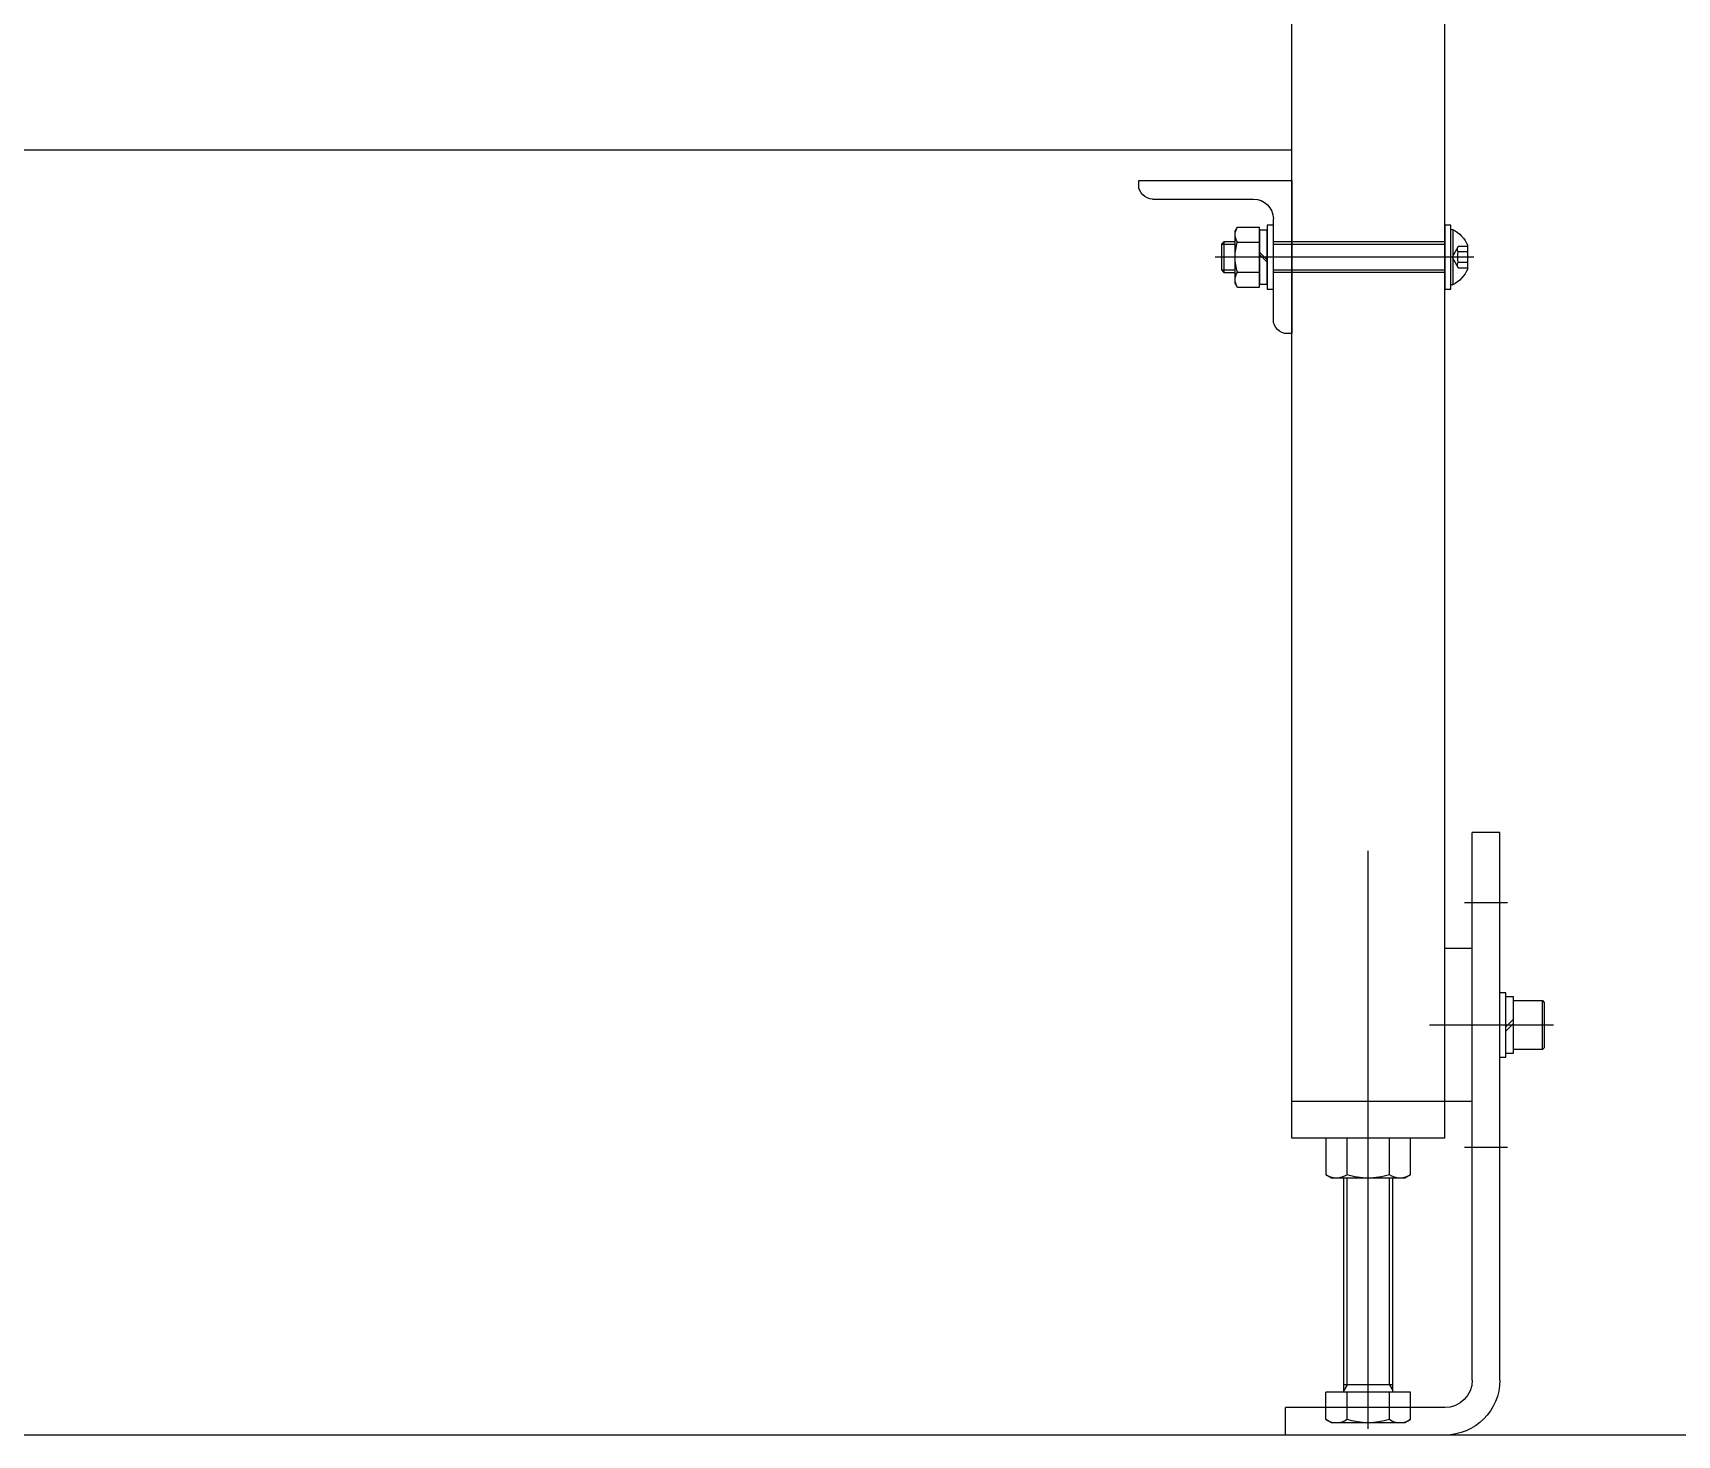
# Model space of a CAD drawing. Header units: millimetres. Extents: x 5349504 to 6791112, y -2212455 to -2153443.
# Drawn here: x 6303933 to 6304470, y -2200924 to -2200465 of the extents above; entities that cross this region are included whole.
import ezdxf

# ---------------------------------------------------------------- set-up
doc = ezdxf.new("R2010")
doc.units = ezdxf.units.MM
doc.header["$LTSCALE"] = 400
doc.layers.get('0').update_dxf_attribs({"lineweight": 9})
for name, color, linetype in [('3ELEV', 3, 'Continuous'), ('EQUIP', 8, 'Continuous'), ('GRND', 8, 'Continuous')]:
    doc.layers.add(name, color=color, linetype=linetype)

# ---------------------------------------------------------------- blocks, each defined once
blk = doc.blocks.new('A$C69B459F7')
for p, q in [((-13.86, -11.93), (-13.86, 0)), ((-13.86, 0), (13.86, 0)), ((-6.93, -11.93), (-6.93, 0)), ((6.93, -11.93), (6.93, 0)), ((13.86, 0), (13.86, -11.93)), ((-13.86, -11.93), (-12, -13)), ((-12, -13), (12, -13)), ((12, -13), (13.86, -11.93))]:
    blk.add_line(p, q)
for centre, radius, start, end in [((-10.39, -6.87), 6.13, 235.591, 304.409), ((0.17, 11), 24, 252.8014, 269.5998), ((-0.17, 11), 24, 270.4002, 287.1986), ((10.39, -6.87), 6.13, 235.591, 304.409)]:
    blk.add_arc(centre, radius, start, end)
blk = doc.blocks.new('A$C44822883')
for p, q in [((50, 0), (0, 0)), ((0, 0), (0, -50)), ((50, -1.5), (50, 0)), ((45.5, -6), (12.5, -6)), ((6, -45.5), (6, -12.5)), ((0, -50), (1.5, -50))]:
    blk.add_line(p, q)
for centre, radius, start, end in [((45.5, -1.5), 4.5, 270, 0), ((12.5, -12.5), 6.5, 90, 180), ((1.5, -45.5), 4.5, 270, 0)]:
    blk.add_arc(centre, radius, start, end)
blk = doc.blocks.new('A$C19D306F1')
for p, q in [((-35.35, 9), (-35.35, -9)), ((-34.75, 9), (-35.35, 9)), ((-34.75, -10.5), (-34.75, 10.5)), ((-34.75, 10.5), (-32.75, 10.5)), ((-34.75, -9), (-34.75, 9)), ((-32.75, 10.5), (-32.75, -10.5)), ((23.25, 10.5), (25.25, 10.5)), ((23.25, -10.5), (23.25, 10.5)), ((25.25, 10.5), (25.25, -10.5)), ((25.25, 8.8), (27.75, 8.8)), ((25.25, -8.8), (25.25, 8.8)), ((27.75, -9.82), (27.75, 9.82)), ((34.99, 9.82), (27.75, 9.82)), ((27.75, 8.8), (27.75, -8.8)), ((35.75, 8.5), (34.99, 9.82)), ((35.75, -8.5), (35.75, 8.5)), ((-40.25, -3.78), (-40.25, 3.78)), ((-32.75, 5), (23.25, 5)), ((27.75, 1.67), (25.25, -0.83)), ((27.75, 0.83), (25.25, -1.67)), ((34.99, 4.91), (27.75, 4.91)), ((35.75, 5), (39.44, 5)), ((39.44, 5), (40.25, 4.19)), ((39.44, 5), (39.44, -5)), ((40.25, 4.19), (40.25, -4.19)), ((-32.75, -5), (23.25, -5)), ((34.99, -4.91), (27.75, -4.91)), ((39.44, -5), (35.75, -5)), ((40.25, -4.19), (39.44, -5)), ((-35.35, -9), (-34.75, -9)), ((-32.75, -10.5), (-34.75, -10.5)), ((25.25, -10.5), (23.25, -10.5)), ((27.75, -8.8), (25.25, -8.8)), ((34.99, -9.82), (27.75, -9.82)), ((34.99, -9.82), (35.75, -8.5))]:
    blk.add_line(p, q)
for centre, radius, start, end in [((-30.99, 0), 10, 115.8419, 157.8029), ((31.41, 7.36), 4.34, 325.591, 34.409), ((18.75, -0.12), 17, 0.4002, 17.1986), ((18.75, 0.12), 17, 342.8014, 359.5998), ((-30.99, 0), 10, 202.1971, 244.1581), ((31.41, -7.36), 4.34, 325.591, 34.409)]:
    blk.add_arc(centre, radius, start, end)
at = {"layer": 'EQUIP'}
for p, q in [((-42.25, 0), (42.25, 0)), ((-40.25, 3.46), (-37.13, 3.46)), ((-40.25, 1.73), (-37.13, 1.73)), ((-37.13, 3.46), (-35.13, 0)), ((-35.13, 0), (-37.13, -3.46)), ((23.25, 4.19), (-32.75, 4.19)), ((40.25, 4.19), (35.75, 4.19)), ((-40.25, -1.73), (-37.13, -1.73)), ((-37.13, -3.46), (-40.25, -3.46)), ((23.25, -4.19), (-32.75, -4.19)), ((40.25, -4.19), (35.75, -4.19))]:
    blk.add_line(p, q, dxfattribs=at)
for centre, radius, start, end in [((-38.4, 2.6), 1.53, 325.61, 34.39), ((-46.98, 0), 10, 350.0249, 9.9751), ((-38.4, -2.6), 1.53, 325.61, 34.39)]:
    blk.add_arc(centre, radius, start, end, dxfattribs=at)
blk = doc.blocks.new('BL-EQ-SECT_1_20230313')
at = {"layer": 'EQUIP'}
for p, q in [((65426.25, 349.6), (65426.25, 1772.6)), ((65476.25, 349.6), (65476.25, 1772.6)), ((65476.25, 672.6), (66576.25, 672.6)), ((65408.25, 449.6), (65417.25, 449.6)), ((65408.25, 270.6), (65408.25, 449.6)), ((65417.25, 270.6), (65417.25, 449.6)), ((65451.25, 254.6), (65451.25, 443.6)), ((65405.75, 426.6), (65419.75, 426.6)), ((65417.25, 411.6), (65426.25, 411.6)), ((65394.35, 378.6), (65394.35, 394.6)), ((65406.25, 386.05), (65403.75, 388.55)), ((65406.25, 384.64), (65403.75, 387.14)), ((65390.75, 386.6), (65431.25, 386.6)), ((65417.25, 361.6), (65476.25, 361.6)), ((65426.25, 349.6), (65476.25, 349.6)), ((65405.75, 346.6), (65419.75, 346.6)), ((65443.25, 266.6), (65443.25, 336.6)), ((65444.34, 269.07), (65444.34, 336.6)), ((65458.17, 269.07), (65458.17, 336.6)), ((65459.25, 266.6), (65459.25, 336.6)), ((65443.25, 269.07), (65459.25, 269.07)), ((65444.34, 269.07), (65443.25, 267.2)), ((65458.17, 269.07), (65459.25, 267.2)), ((65437.4, 257.67), (65437.4, 266.6)), ((65437.4, 266.6), (65465.11, 266.6)), ((65444.33, 257.67), (65444.33, 266.6)), ((65458.18, 257.67), (65458.18, 266.6)), ((65465.11, 257.67), (65465.11, 266.6)), ((65426.25, 261.6), (65478.25, 261.6)), ((65478.25, 252.6), (65478.25, 261.6)), ((64226.25, 252.6), (67826.25, 252.6)), ((65437.4, 257.67), (65439.25, 256.6)), ((65439.25, 256.6), (65463.25, 256.6)), ((65463.25, 256.6), (65465.11, 257.67))]:
    blk.add_line(p, q, dxfattribs=at)
for points in [[(65403.75, 394.6), (65394.35, 394.6), (65393.75, 394), (65393.75, 379.2), (65394.35, 378.6), (65403.75, 378.6)], [(65406.25, 377.4), (65403.75, 377.4), (65403.75, 395.8), (65406.25, 395.8)], [(65408.25, 376.1), (65406.25, 376.1), (65406.25, 397.1), (65408.25, 397.1)]]:
    blk.add_lwpolyline(points, dxfattribs=at)
for centre, radius, start, end in [((65426.25, 270.6), 18, 180, 270), ((65426.25, 270.6), 9, 180, 270), ((65440.86, 262.73), 6.13, 235.591, 304.409), ((65451.25, 280.65), 24, 253.2199, 286.7801), ((65461.65, 262.73), 6.13, 235.591, 304.409)]:
    blk.add_arc(centre, radius, start, end, dxfattribs=at)
for name, p in [('A$C44822883', (65476.25, 662.6)), ('A$C19D306F1', (65459, 637.6)), ('A$C69B459F7', (65451.25, 349.6))]:
    blk.add_blockref(name, p, dxfattribs=at)

msp = doc.modelspace()

# ---------------------------------------------------------------- block references
at = {"layer": 'GRND', "xscale": -1}
msp.add_blockref('BL-EQ-SECT_1_20230313', (6369820.12, -2201176.2), dxfattribs=at)

# ---------------------------------------------------------------- next in the draw order: linework, layer by layer
at = {"layer": '3ELEV'}
msp.add_lwpolyline([(6305593.86, -2200923.6), (6301993.86, -2200923.6)], dxfattribs=at)

doc.saveas('drawing.dxf')
